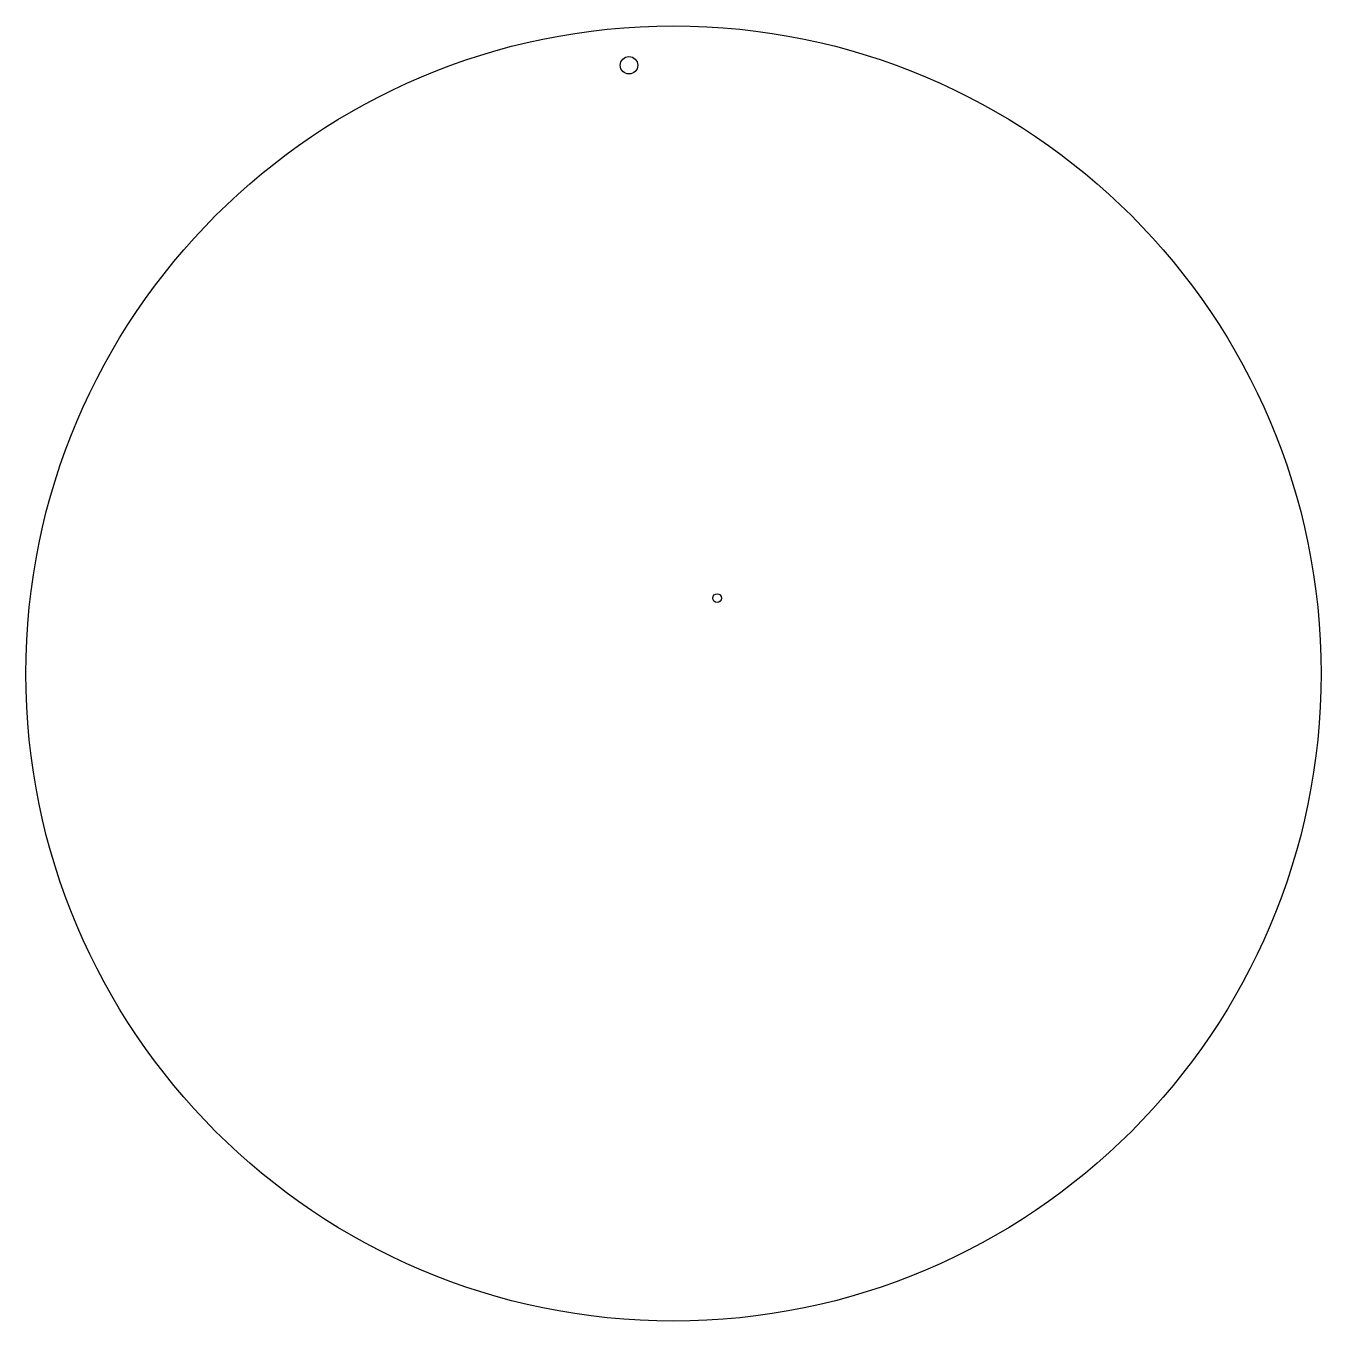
# Model space of a CAD drawing. Header units: millimetres. Extents: x -13 to 433, y -13 to 433.
import ezdxf

# ---------------------------------------------------------------- set-up
doc = ezdxf.new("R2010")
doc.units = ezdxf.units.MM
doc.layers.add('CUT', color=1, linetype='CONTINUOUS')
doc.layers.add('REF', color=3, linetype='CONTINUOUS')

msp = doc.modelspace()

# ---------------------------------------------------------------- linework, layer by layer
at = {"layer": 'CUT'}
msp.add_circle((209.86, 210), 223, dxfattribs=at)
at = {"layer": 'REF'}
for centre, radius in [((194.531, 419.44), 3), ((224.86, 235.981), 1.5)]:
    msp.add_circle(centre, radius, dxfattribs=at)

doc.saveas('drawing.dxf')
